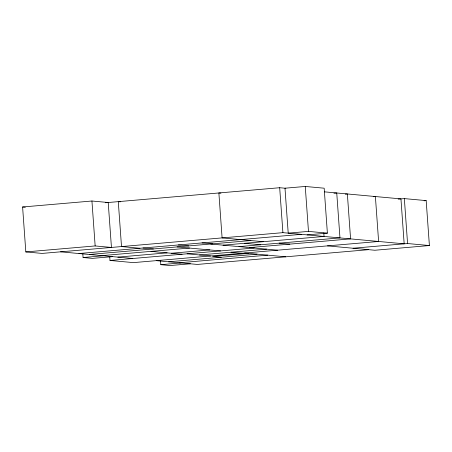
<?xml version="1.0" encoding="UTF-8"?>
<svg xmlns="http://www.w3.org/2000/svg" width="452" height="452" viewBox="0 0 452 452"><rect width="100%" height="100%" fill="white"/><g stroke="black" fill="none" stroke-linecap="round" stroke-linejoin="round"><path stroke-width="0.68" d="M22.6 206.988L91.937 201.01L108.22 202.507L111.441 247.442L95.157 245.939L25.82 251.922L22.6 206.988L25.312 207.236M105.418 202.75L279.686 187.721L285.822 188.286M305.258 186.461L284.992 188.207L288.212 233.142L308.479 231.396L327.389 233.136L324.169 188.201L305.258 186.461L308.479 231.396M333.938 193.219L336.746 192.981L339.966 237.91L238.95 246.622M345.26 194.14L347.362 193.959L350.582 238.888L249.566 247.6M373.29 196.722L375.392 196.541L378.612 241.47L133.43 262.618L109.989 260.459L109.689 256.244M398.144 199.134L404.348 198.603L426.179 200.615L429.4 245.543L374.861 250.25L327.48 245.882M424.083 200.795L426.179 200.615M324.287 191.829L400.947 198.897L404.167 243.826L282.907 232.656L42.098 253.419L25.82 251.922M78.93 253.527L301.314 234.351M307.117 234.887L327.389 233.136M89.304 254.482L250.877 240.549M101.751 255.629L189.535 248.063M223.028 245.159L324.044 236.447L323.796 232.933M82.829 254.007L83.078 257.516L103.293 255.775M112.616 256.634L92.4 258.374L83.078 257.516M117.859 257.115L167.099 252.866M171.285 253.256L209.824 249.928M109.989 260.459L254.16 248.024M199.501 254.951L266.55 249.165M248.408 253.374L212.547 256.465L221.197 257.261M168.641 261.793L257.058 254.171M179.286 262.776L267.703 255.148M160.517 260.465L160.816 264.68L181.032 262.934M353.029 248.238L407.568 243.532L429.4 245.543M190.354 263.793L170.138 265.539L160.816 264.68M368.578 249.668L197.326 264.437L156.234 260.651M220.921 193.151L218.875 192.964L222.096 237.899L263.239 241.69M120.334 201.829L118.288 201.637L121.509 246.572L139.922 248.267M279.161 243.153L289.777 244.136M244.611 243.295L260.533 244.764M202.078 242.91L212.451 243.865M210.666 244.018L277.596 250.182M178.37 244.95L188.744 245.911M244.645 253.024L285.743 256.815M177.088 246.916L220.576 250.922M231 252.233L242.046 253.25M143.041 248.001L153.409 248.956M187.111 253.809L210.547 255.968M150.996 251.385L182.037 254.244M60.523 251.832L132.792 258.493M404.348 198.603L407.568 243.532M279.686 187.721L282.907 232.656M91.937 201.01L95.157 245.939"/></g></svg>
